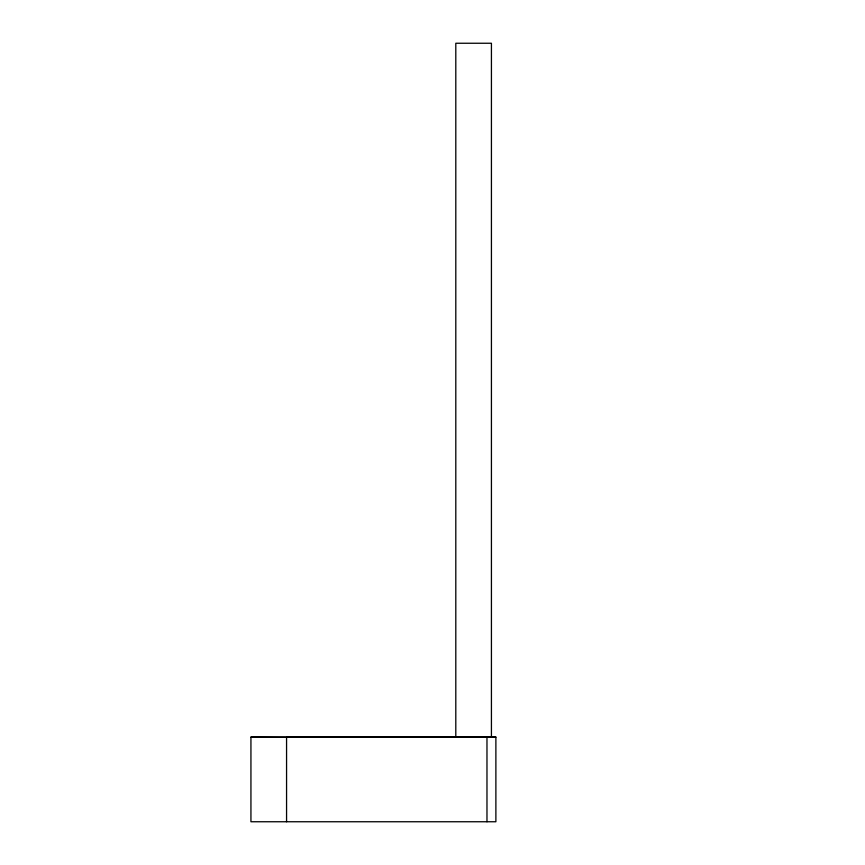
<?xml version="1.0" encoding="UTF-8"?>
<svg xmlns="http://www.w3.org/2000/svg" width="865" height="865" viewBox="0 0 865 865"><rect width="100%" height="100%" fill="white"/><g stroke="black" fill="none" stroke-linecap="round" stroke-linejoin="round"><path stroke-width="1.3" d="M491.428 737.131L491.428 43.25L455.801 43.25L455.801 737.131L491.428 737.131L490.823 737.121M286.564 821.75L286.564 737.131L495.883 737.131L495.883 821.75L250.937 821.75L250.937 737.131L456.039 737.164M455.801 737.131L456.406 737.121M490.79 737.142L495.883 737.142M250.937 737.131L286.564 737.294M486.973 737.315L486.973 821.75"/></g></svg>
